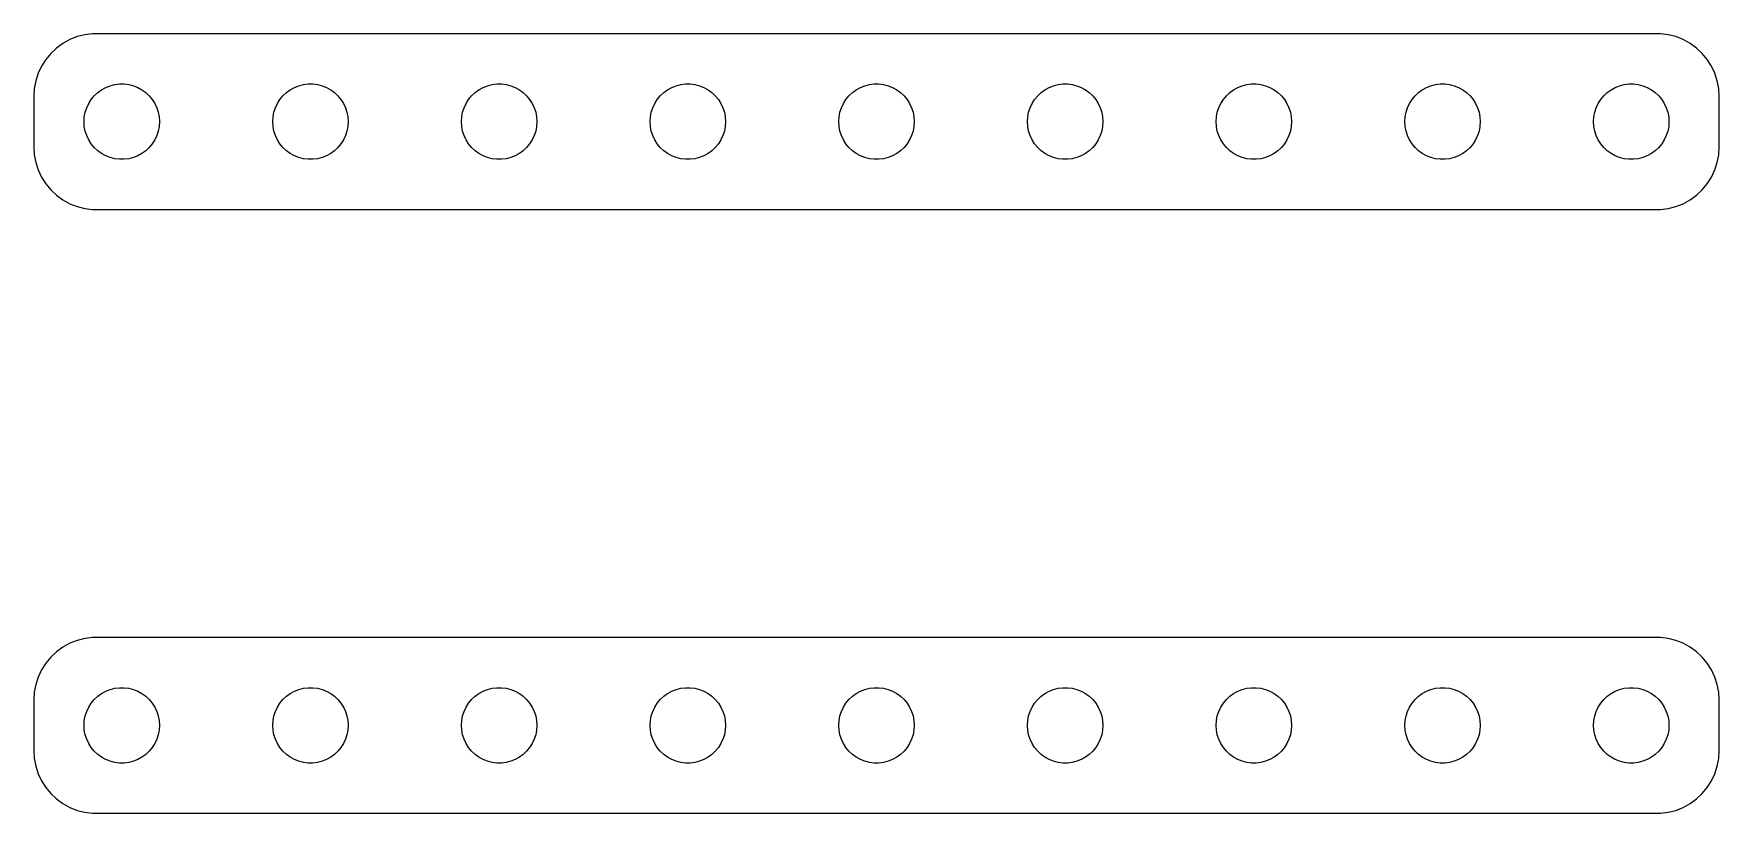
# Model space of a CAD drawing. Header units: metres. Extents: x -33.5 to 33.5, y 44.5 to 75.5.
import ezdxf

# ---------------------------------------------------------------- set-up
doc = ezdxf.new("R2010")
doc.units = ezdxf.units.M

msp = doc.modelspace()

# ---------------------------------------------------------------- linework, layer by layer
for p, q in [((-32.3396, 75.1108), (-32.5936, 74.9263)), ((-32.0644, 75.2621), (-32.3396, 75.1108)), ((-31.7725, 75.3776), (-32.0644, 75.2621)), ((-31.4684, 75.4557), (-31.7725, 75.3776)), ((-31.157, 75.4951), (-31.4684, 75.4557)), ((31.157, 75.4951), (-31.157, 75.4951)), ((31.4684, 75.4557), (31.157, 75.4951)), ((31.7725, 75.3776), (31.4684, 75.4557)), ((32.0644, 75.2621), (31.7725, 75.3776)), ((32.3396, 75.1108), (32.0644, 75.2621)), ((32.5936, 74.9263), (32.3396, 75.1108)), ((-33.0225, 74.4695), (-33.1908, 74.2044)), ((-32.8224, 74.7114), (-33.0225, 74.4695)), ((-32.5936, 74.9263), (-32.8224, 74.7114)), ((32.8224, 74.7114), (32.5936, 74.9263)), ((33.0225, 74.4695), (32.8224, 74.7114)), ((33.1908, 74.2044), (33.0225, 74.4695)), ((-33.3244, 73.9203), (-33.4214, 73.6217)), ((-33.1908, 74.2044), (-33.3244, 73.9203)), ((33.3244, 73.9203), (33.1908, 74.2044)), ((33.4214, 73.6217), (33.3244, 73.9203)), ((-33.4803, 73.3133), (-33.5, 73)), ((-33.4214, 73.6217), (-33.4803, 73.3133)), ((-31.0934, 73.0268), (-30.9561, 73.1558)), ((-30.9561, 73.1558), (-30.8037, 73.2665)), ((-30.8037, 73.2665), (-30.6387, 73.3572)), ((-30.6387, 73.3572), (-30.4635, 73.4266)), ((-30.4635, 73.4266), (-30.2811, 73.4734)), ((-30.2811, 73.4734), (-30.0942, 73.497)), ((-30.0942, 73.497), (-29.9058, 73.497)), ((-29.9058, 73.497), (-29.7189, 73.4734)), ((-29.7189, 73.4734), (-29.5365, 73.4266)), ((-29.5365, 73.4266), (-29.3613, 73.3572)), ((-29.3613, 73.3572), (-29.1963, 73.2665)), ((-29.1963, 73.2665), (-29.0439, 73.1558)), ((-29.0439, 73.1558), (-28.9065, 73.0268)), ((-23.5934, 73.0268), (-23.4561, 73.1558)), ((-23.4561, 73.1558), (-23.3037, 73.2665)), ((-23.3037, 73.2665), (-23.1387, 73.3572)), ((-23.1387, 73.3572), (-22.9635, 73.4266)), ((-22.9635, 73.4266), (-22.7811, 73.4734)), ((-22.7811, 73.4734), (-22.5942, 73.497)), ((-22.5942, 73.497), (-22.4058, 73.497)), ((-22.4058, 73.497), (-22.2189, 73.4734)), ((-22.2189, 73.4734), (-22.0365, 73.4266)), ((-22.0365, 73.4266), (-21.8613, 73.3572)), ((-21.8613, 73.3572), (-21.6963, 73.2665)), ((-21.6963, 73.2665), (-21.5439, 73.1558)), ((-21.5439, 73.1558), (-21.4065, 73.0268)), ((-16.0934, 73.0268), (-15.9561, 73.1558)), ((-15.9561, 73.1558), (-15.8037, 73.2665)), ((-15.8037, 73.2665), (-15.6387, 73.3572)), ((-15.6387, 73.3572), (-15.4635, 73.4266)), ((-15.4635, 73.4266), (-15.2811, 73.4734)), ((-15.2811, 73.4734), (-15.0942, 73.497)), ((-15.0942, 73.497), (-14.9058, 73.497)), ((-14.9058, 73.497), (-14.7189, 73.4734)), ((-14.7189, 73.4734), (-14.5365, 73.4266)), ((-14.5365, 73.4266), (-14.3613, 73.3572)), ((-14.3613, 73.3572), (-14.1963, 73.2665)), ((-14.1963, 73.2665), (-14.0439, 73.1558)), ((-14.0439, 73.1558), (-13.9065, 73.0268)), ((-8.59344, 73.0268), (-8.45613, 73.1558)), ((-8.45613, 73.1558), (-8.30373, 73.2665)), ((-8.30373, 73.2665), (-8.13866, 73.3572)), ((-8.13866, 73.3572), (-7.96352, 73.4266)), ((-7.96352, 73.4266), (-7.78107, 73.4734)), ((-7.78107, 73.4734), (-7.59418, 73.497)), ((-7.59418, 73.497), (-7.40581, 73.497)), ((-7.40581, 73.497), (-7.21892, 73.4734)), ((-7.21892, 73.4734), (-7.03647, 73.4266)), ((-7.03647, 73.4266), (-6.86133, 73.3572)), ((-6.86133, 73.3572), (-6.69626, 73.2665)), ((-6.69626, 73.2665), (-6.54385, 73.1558)), ((-6.54385, 73.1558), (-6.40654, 73.0268)), ((-1.09344, 73.0268), (-0.956131, 73.1558)), ((-0.956131, 73.1558), (-0.803726, 73.2665)), ((-0.803726, 73.2665), (-0.638657, 73.3572)), ((-0.638657, 73.3572), (-0.463516, 73.4266)), ((-0.463516, 73.4266), (-0.281067, 73.4734)), ((-0.281067, 73.4734), (-0.094177, 73.497)), ((-0.094177, 73.497), (0.094177, 73.497)), ((0.094177, 73.497), (0.281067, 73.4734)), ((0.281067, 73.4734), (0.463516, 73.4266)), ((0.463516, 73.4266), (0.638657, 73.3572)), ((0.638657, 73.3572), (0.803726, 73.2665)), ((0.803726, 73.2665), (0.956131, 73.1558)), ((0.956131, 73.1558), (1.09344, 73.0268)), ((6.40654, 73.0268), (6.54385, 73.1558)), ((6.54385, 73.1558), (6.69626, 73.2665)), ((6.69626, 73.2665), (6.86133, 73.3572)), ((6.86133, 73.3572), (7.03647, 73.4266)), ((7.03647, 73.4266), (7.21892, 73.4734)), ((7.21892, 73.4734), (7.40581, 73.497)), ((7.40581, 73.497), (7.59418, 73.497)), ((7.59418, 73.497), (7.78107, 73.4734)), ((7.78107, 73.4734), (7.96352, 73.4266)), ((7.96352, 73.4266), (8.13866, 73.3572)), ((8.13866, 73.3572), (8.30373, 73.2665)), ((8.30373, 73.2665), (8.45613, 73.1558)), ((8.45613, 73.1558), (8.59344, 73.0268)), ((13.9065, 73.0268), (14.0439, 73.1558)), ((14.0439, 73.1558), (14.1963, 73.2665)), ((14.1963, 73.2665), (14.3613, 73.3572)), ((14.3613, 73.3572), (14.5365, 73.4266)), ((14.5365, 73.4266), (14.7189, 73.4734)), ((14.7189, 73.4734), (14.9058, 73.497)), ((14.9058, 73.497), (15.0942, 73.497)), ((15.0942, 73.497), (15.2811, 73.4734)), ((15.2811, 73.4734), (15.4635, 73.4266)), ((15.4635, 73.4266), (15.6387, 73.3572)), ((15.6387, 73.3572), (15.8037, 73.2665)), ((15.8037, 73.2665), (15.9561, 73.1558)), ((15.9561, 73.1558), (16.0934, 73.0268)), ((21.4065, 73.0268), (21.5439, 73.1558)), ((21.5439, 73.1558), (21.6963, 73.2665)), ((21.6963, 73.2665), (21.8613, 73.3572)), ((21.8613, 73.3572), (22.0365, 73.4266)), ((22.0365, 73.4266), (22.2189, 73.4734)), ((22.2189, 73.4734), (22.4058, 73.497)), ((22.4058, 73.497), (22.5942, 73.497)), ((22.5942, 73.497), (22.7811, 73.4734)), ((22.7811, 73.4734), (22.9635, 73.4266)), ((22.9635, 73.4266), (23.1387, 73.3572)), ((23.1387, 73.3572), (23.3037, 73.2665)), ((23.3037, 73.2665), (23.4561, 73.1558)), ((23.4561, 73.1558), (23.5934, 73.0268)), ((28.9065, 73.0268), (29.0439, 73.1558)), ((29.0439, 73.1558), (29.1963, 73.2665)), ((29.1963, 73.2665), (29.3613, 73.3572)), ((29.3613, 73.3572), (29.5365, 73.4266)), ((29.5365, 73.4266), (29.7189, 73.4734)), ((29.7189, 73.4734), (29.9058, 73.497)), ((29.9058, 73.497), (30.0942, 73.497)), ((30.0942, 73.497), (30.2811, 73.4734)), ((30.2811, 73.4734), (30.4635, 73.4266)), ((30.4635, 73.4266), (30.6387, 73.3572)), ((30.6387, 73.3572), (30.8037, 73.2665)), ((30.8037, 73.2665), (30.9561, 73.1558)), ((30.9561, 73.1558), (31.0934, 73.0268)), ((33.4803, 73.3133), (33.4214, 73.6217)), ((33.5, 73), (33.4803, 73.3133)), ((-33.5, 73), (-33.5, 71)), ((-31.4882, 72.188), (-31.4529, 72.373)), ((-31.4529, 72.373), (-31.3947, 72.5522)), ((-31.3947, 72.5522), (-31.3145, 72.7226)), ((-31.3145, 72.7226), (-31.2135, 72.8817)), ((-31.2135, 72.8817), (-31.0934, 73.0268)), ((-28.9065, 73.0268), (-28.7865, 72.8817)), ((-28.7865, 72.8817), (-28.6855, 72.7226)), ((-28.6855, 72.7226), (-28.6053, 72.5522)), ((-28.6053, 72.5522), (-28.5471, 72.373)), ((-28.5471, 72.373), (-28.5118, 72.188)), ((-23.9882, 72.188), (-23.9529, 72.373)), ((-23.9529, 72.373), (-23.8947, 72.5522)), ((-23.8947, 72.5522), (-23.8145, 72.7226)), ((-23.8145, 72.7226), (-23.7135, 72.8817)), ((-23.7135, 72.8817), (-23.5934, 73.0268)), ((-21.4065, 73.0268), (-21.2865, 72.8817)), ((-21.2865, 72.8817), (-21.1855, 72.7226)), ((-21.1855, 72.7226), (-21.1053, 72.5522)), ((-21.1053, 72.5522), (-21.0471, 72.373)), ((-21.0471, 72.373), (-21.0118, 72.188)), ((-16.4882, 72.188), (-16.4529, 72.373)), ((-16.4529, 72.373), (-16.3947, 72.5522)), ((-16.3947, 72.5522), (-16.3145, 72.7226)), ((-16.3145, 72.7226), (-16.2135, 72.8817)), ((-16.2135, 72.8817), (-16.0934, 73.0268)), ((-13.9065, 73.0268), (-13.7865, 72.8817)), ((-13.7865, 72.8817), (-13.6855, 72.7226)), ((-13.6855, 72.7226), (-13.6053, 72.5522)), ((-13.6053, 72.5522), (-13.5471, 72.373)), ((-13.5471, 72.373), (-13.5118, 72.188)), ((-8.98816, 72.188), (-8.95287, 72.373)), ((-8.95287, 72.373), (-8.89465, 72.5522)), ((-8.89465, 72.5522), (-8.81445, 72.7226)), ((-8.81445, 72.7226), (-8.71352, 72.8817)), ((-8.71352, 72.8817), (-8.59344, 73.0268)), ((-6.40654, 73.0268), (-6.28647, 72.8817)), ((-6.28647, 72.8817), (-6.18553, 72.7226)), ((-6.18553, 72.7226), (-6.10533, 72.5522)), ((-6.10533, 72.5522), (-6.04712, 72.373)), ((-6.04712, 72.373), (-6.01183, 72.188)), ((-1.48816, 72.188), (-1.45287, 72.373)), ((-1.45287, 72.373), (-1.39465, 72.5522)), ((-1.39465, 72.5522), (-1.31445, 72.7226)), ((-1.31445, 72.7226), (-1.21352, 72.8817)), ((-1.21352, 72.8817), (-1.09344, 73.0268)), ((1.09344, 73.0268), (1.21352, 72.8817)), ((1.21352, 72.8817), (1.31445, 72.7226)), ((1.31445, 72.7226), (1.39465, 72.5522)), ((1.39465, 72.5522), (1.45287, 72.373)), ((1.45287, 72.373), (1.48816, 72.188)), ((6.01183, 72.188), (6.04712, 72.373)), ((6.04712, 72.373), (6.10533, 72.5522)), ((6.10533, 72.5522), (6.18553, 72.7226)), ((6.18553, 72.7226), (6.28647, 72.8817)), ((6.28647, 72.8817), (6.40654, 73.0268)), ((8.59344, 73.0268), (8.71352, 72.8817)), ((8.71352, 72.8817), (8.81445, 72.7226)), ((8.81445, 72.7226), (8.89465, 72.5522)), ((8.89465, 72.5522), (8.95287, 72.373)), ((8.95287, 72.373), (8.98816, 72.188)), ((13.5118, 72.188), (13.5471, 72.373)), ((13.5471, 72.373), (13.6053, 72.5522)), ((13.6053, 72.5522), (13.6855, 72.7226)), ((13.6855, 72.7226), (13.7865, 72.8817)), ((13.7865, 72.8817), (13.9065, 73.0268)), ((16.0934, 73.0268), (16.2135, 72.8817)), ((16.2135, 72.8817), (16.3145, 72.7226)), ((16.3145, 72.7226), (16.3947, 72.5522)), ((16.3947, 72.5522), (16.4529, 72.373)), ((16.4529, 72.373), (16.4882, 72.188)), ((21.0118, 72.188), (21.0471, 72.373)), ((21.0471, 72.373), (21.1053, 72.5522)), ((21.1053, 72.5522), (21.1855, 72.7226)), ((21.1855, 72.7226), (21.2865, 72.8817)), ((21.2865, 72.8817), (21.4065, 73.0268)), ((23.5934, 73.0268), (23.7135, 72.8817)), ((23.7135, 72.8817), (23.8145, 72.7226)), ((23.8145, 72.7226), (23.8947, 72.5522)), ((23.8947, 72.5522), (23.9529, 72.373)), ((23.9529, 72.373), (23.9882, 72.188)), ((28.5118, 72.188), (28.5471, 72.373)), ((28.5471, 72.373), (28.6053, 72.5522)), ((28.6053, 72.5522), (28.6855, 72.7226)), ((28.6855, 72.7226), (28.7865, 72.8817)), ((28.7865, 72.8817), (28.9065, 73.0268)), ((31.0934, 73.0268), (31.2135, 72.8817)), ((31.2135, 72.8817), (31.3145, 72.7226)), ((31.3145, 72.7226), (31.3947, 72.5522)), ((31.3947, 72.5522), (31.4529, 72.373)), ((31.4529, 72.373), (31.4882, 72.188)), ((33.5, 71), (33.5, 73)), ((-31.5, 72), (-31.4882, 72.188)), ((-31.4882, 71.812), (-31.5, 72)), ((-31.4529, 71.627), (-31.4882, 71.812)), ((-28.5118, 71.812), (-28.5471, 71.627)), ((-28.5118, 72.188), (-28.5, 72)), ((-28.5, 72), (-28.5118, 71.812)), ((-24, 72), (-23.9882, 72.188)), ((-23.9882, 71.812), (-24, 72)), ((-23.9529, 71.627), (-23.9882, 71.812)), ((-21.0118, 71.812), (-21.0471, 71.627)), ((-21.0118, 72.188), (-21, 72)), ((-21, 72), (-21.0118, 71.812)), ((-16.5, 72), (-16.4882, 72.188)), ((-16.4882, 71.812), (-16.5, 72)), ((-16.4529, 71.627), (-16.4882, 71.812)), ((-13.5118, 71.812), (-13.5471, 71.627)), ((-13.5118, 72.188), (-13.5, 72)), ((-13.5, 72), (-13.5118, 71.812)), ((-9, 72), (-8.98816, 72.188)), ((-8.98816, 71.812), (-9, 72)), ((-8.95287, 71.627), (-8.98816, 71.812)), ((-6.01183, 71.812), (-6.04712, 71.627)), ((-6.01183, 72.188), (-6, 72)), ((-6, 72), (-6.01183, 71.812)), ((-1.5, 72), (-1.48816, 72.188)), ((-1.48816, 71.812), (-1.5, 72)), ((-1.45287, 71.627), (-1.48816, 71.812)), ((1.48816, 71.812), (1.45287, 71.627)), ((1.48816, 72.188), (1.5, 72)), ((1.5, 72), (1.48816, 71.812)), ((6, 72), (6.01183, 72.188)), ((6.01183, 71.812), (6, 72)), ((6.04712, 71.627), (6.01183, 71.812)), ((8.98816, 71.812), (8.95287, 71.627)), ((8.98816, 72.188), (9, 72)), ((9, 72), (8.98816, 71.812)), ((13.5, 72), (13.5118, 72.188)), ((13.5118, 71.812), (13.5, 72)), ((13.5471, 71.627), (13.5118, 71.812)), ((16.4882, 71.812), (16.4529, 71.627)), ((16.4882, 72.188), (16.5, 72)), ((16.5, 72), (16.4882, 71.812)), ((21, 72), (21.0118, 72.188)), ((21.0118, 71.812), (21, 72)), ((21.0471, 71.627), (21.0118, 71.812)), ((23.9882, 71.812), (23.9529, 71.627)), ((23.9882, 72.188), (24, 72)), ((24, 72), (23.9882, 71.812)), ((28.5, 72), (28.5118, 72.188)), ((28.5118, 71.812), (28.5, 72)), ((28.5471, 71.627), (28.5118, 71.812)), ((31.4882, 71.812), (31.4529, 71.627)), ((31.4882, 72.188), (31.5, 72)), ((31.5, 72), (31.4882, 71.812)), ((-31.3947, 71.4478), (-31.4529, 71.627)), ((-31.3145, 71.2774), (-31.3947, 71.4478)), ((-31.2135, 71.1183), (-31.3145, 71.2774)), ((-31.0934, 70.9732), (-31.2135, 71.1183)), ((-28.7865, 71.1183), (-28.9065, 70.9732)), ((-28.6855, 71.2774), (-28.7865, 71.1183)), ((-28.6053, 71.4478), (-28.6855, 71.2774)), ((-28.5471, 71.627), (-28.6053, 71.4478)), ((-23.8947, 71.4478), (-23.9529, 71.627)), ((-23.8145, 71.2774), (-23.8947, 71.4478)), ((-23.7135, 71.1183), (-23.8145, 71.2774)), ((-23.5934, 70.9732), (-23.7135, 71.1183)), ((-21.2865, 71.1183), (-21.4065, 70.9732)), ((-21.1855, 71.2774), (-21.2865, 71.1183)), ((-21.1053, 71.4478), (-21.1855, 71.2774)), ((-21.0471, 71.627), (-21.1053, 71.4478)), ((-16.3947, 71.4478), (-16.4529, 71.627)), ((-16.3145, 71.2774), (-16.3947, 71.4478)), ((-16.2135, 71.1183), (-16.3145, 71.2774)), ((-16.0934, 70.9732), (-16.2135, 71.1183)), ((-13.7865, 71.1183), (-13.9065, 70.9732)), ((-13.6855, 71.2774), (-13.7865, 71.1183)), ((-13.6053, 71.4478), (-13.6855, 71.2774)), ((-13.5471, 71.627), (-13.6053, 71.4478)), ((-8.89465, 71.4478), (-8.95287, 71.627)), ((-8.81445, 71.2774), (-8.89465, 71.4478)), ((-8.71352, 71.1183), (-8.81445, 71.2774)), ((-8.59344, 70.9732), (-8.71352, 71.1183)), ((-6.28647, 71.1183), (-6.40654, 70.9732)), ((-6.18553, 71.2774), (-6.28647, 71.1183)), ((-6.10533, 71.4478), (-6.18553, 71.2774)), ((-6.04712, 71.627), (-6.10533, 71.4478)), ((-1.39465, 71.4478), (-1.45287, 71.627)), ((-1.31445, 71.2774), (-1.39465, 71.4478)), ((-1.21352, 71.1183), (-1.31445, 71.2774)), ((-1.09344, 70.9732), (-1.21352, 71.1183)), ((1.21352, 71.1183), (1.09344, 70.9732)), ((1.31445, 71.2774), (1.21352, 71.1183)), ((1.39465, 71.4478), (1.31445, 71.2774)), ((1.45287, 71.627), (1.39465, 71.4478)), ((6.10533, 71.4478), (6.04712, 71.627)), ((6.18553, 71.2774), (6.10533, 71.4478)), ((6.28647, 71.1183), (6.18553, 71.2774)), ((6.40654, 70.9732), (6.28647, 71.1183)), ((8.71352, 71.1183), (8.59344, 70.9732)), ((8.81445, 71.2774), (8.71352, 71.1183)), ((8.89465, 71.4478), (8.81445, 71.2774)), ((8.95287, 71.627), (8.89465, 71.4478)), ((13.6053, 71.4478), (13.5471, 71.627)), ((13.6855, 71.2774), (13.6053, 71.4478)), ((13.7865, 71.1183), (13.6855, 71.2774)), ((13.9065, 70.9732), (13.7865, 71.1183)), ((16.2135, 71.1183), (16.0934, 70.9732)), ((16.3145, 71.2774), (16.2135, 71.1183)), ((16.3947, 71.4478), (16.3145, 71.2774)), ((16.4529, 71.627), (16.3947, 71.4478)), ((21.1053, 71.4478), (21.0471, 71.627)), ((21.1855, 71.2774), (21.1053, 71.4478)), ((21.2865, 71.1183), (21.1855, 71.2774)), ((21.4065, 70.9732), (21.2865, 71.1183)), ((23.7135, 71.1183), (23.5934, 70.9732)), ((23.8145, 71.2774), (23.7135, 71.1183)), ((23.8947, 71.4478), (23.8145, 71.2774)), ((23.9529, 71.627), (23.8947, 71.4478)), ((28.6053, 71.4478), (28.5471, 71.627)), ((28.6855, 71.2774), (28.6053, 71.4478)), ((28.7865, 71.1183), (28.6855, 71.2774)), ((28.9065, 70.9732), (28.7865, 71.1183)), ((31.2135, 71.1183), (31.0934, 70.9732)), ((31.3145, 71.2774), (31.2135, 71.1183)), ((31.3947, 71.4478), (31.3145, 71.2774)), ((31.4529, 71.627), (31.3947, 71.4478)), ((-33.5, 71), (-33.4803, 70.6867)), ((-33.4803, 70.6867), (-33.4214, 70.3783)), ((-33.4214, 70.3783), (-33.3244, 70.0797)), ((-30.9561, 70.8442), (-31.0934, 70.9732)), ((-30.8037, 70.7335), (-30.9561, 70.8442)), ((-30.6387, 70.6428), (-30.8037, 70.7335)), ((-30.4635, 70.5734), (-30.6387, 70.6428)), ((-30.2811, 70.5266), (-30.4635, 70.5734)), ((-30.0942, 70.503), (-30.2811, 70.5266)), ((-29.9058, 70.503), (-30.0942, 70.503)), ((-29.7189, 70.5266), (-29.9058, 70.503)), ((-29.5365, 70.5734), (-29.7189, 70.5266)), ((-29.3613, 70.6428), (-29.5365, 70.5734)), ((-29.1963, 70.7335), (-29.3613, 70.6428)), ((-29.0439, 70.8442), (-29.1963, 70.7335)), ((-28.9065, 70.9732), (-29.0439, 70.8442)), ((-23.4561, 70.8442), (-23.5934, 70.9732)), ((-23.3037, 70.7335), (-23.4561, 70.8442)), ((-23.1387, 70.6428), (-23.3037, 70.7335)), ((-22.9635, 70.5734), (-23.1387, 70.6428)), ((-22.7811, 70.5266), (-22.9635, 70.5734)), ((-22.5942, 70.503), (-22.7811, 70.5266)), ((-22.4058, 70.503), (-22.5942, 70.503)), ((-22.2189, 70.5266), (-22.4058, 70.503)), ((-22.0365, 70.5734), (-22.2189, 70.5266)), ((-21.8613, 70.6428), (-22.0365, 70.5734)), ((-21.6963, 70.7335), (-21.8613, 70.6428)), ((-21.5439, 70.8442), (-21.6963, 70.7335)), ((-21.4065, 70.9732), (-21.5439, 70.8442)), ((-15.9561, 70.8442), (-16.0934, 70.9732)), ((-15.8037, 70.7335), (-15.9561, 70.8442)), ((-15.6387, 70.6428), (-15.8037, 70.7335)), ((-15.4635, 70.5734), (-15.6387, 70.6428)), ((-15.2811, 70.5266), (-15.4635, 70.5734)), ((-15.0942, 70.503), (-15.2811, 70.5266)), ((-14.9058, 70.503), (-15.0942, 70.503)), ((-14.7189, 70.5266), (-14.9058, 70.503)), ((-14.5365, 70.5734), (-14.7189, 70.5266)), ((-14.3613, 70.6428), (-14.5365, 70.5734)), ((-14.1963, 70.7335), (-14.3613, 70.6428)), ((-14.0439, 70.8442), (-14.1963, 70.7335)), ((-13.9065, 70.9732), (-14.0439, 70.8442)), ((-8.45613, 70.8442), (-8.59344, 70.9732)), ((-8.30373, 70.7335), (-8.45613, 70.8442)), ((-8.13866, 70.6428), (-8.30373, 70.7335)), ((-7.96352, 70.5734), (-8.13866, 70.6428)), ((-7.78107, 70.5266), (-7.96352, 70.5734)), ((-7.59418, 70.503), (-7.78107, 70.5266)), ((-7.40581, 70.503), (-7.59418, 70.503)), ((-7.21892, 70.5266), (-7.40581, 70.503)), ((-7.03647, 70.5734), (-7.21892, 70.5266)), ((-6.86133, 70.6428), (-7.03647, 70.5734)), ((-6.69626, 70.7335), (-6.86133, 70.6428)), ((-6.54385, 70.8442), (-6.69626, 70.7335)), ((-6.40654, 70.9732), (-6.54385, 70.8442)), ((-0.956131, 70.8442), (-1.09344, 70.9732)), ((-0.803726, 70.7335), (-0.956131, 70.8442)), ((-0.638657, 70.6428), (-0.803726, 70.7335)), ((-0.463516, 70.5734), (-0.638657, 70.6428)), ((-0.281067, 70.5266), (-0.463516, 70.5734)), ((-0.094177, 70.503), (-0.281067, 70.5266)), ((0.094177, 70.503), (-0.094177, 70.503)), ((0.281067, 70.5266), (0.094177, 70.503)), ((0.463516, 70.5734), (0.281067, 70.5266)), ((0.638657, 70.6428), (0.463516, 70.5734)), ((0.803726, 70.7335), (0.638657, 70.6428)), ((0.956131, 70.8442), (0.803726, 70.7335)), ((1.09344, 70.9732), (0.956131, 70.8442)), ((6.54385, 70.8442), (6.40654, 70.9732)), ((6.69626, 70.7335), (6.54385, 70.8442)), ((6.86133, 70.6428), (6.69626, 70.7335)), ((7.03647, 70.5734), (6.86133, 70.6428)), ((7.21892, 70.5266), (7.03647, 70.5734)), ((7.40581, 70.503), (7.21892, 70.5266)), ((7.59418, 70.503), (7.40581, 70.503)), ((7.78107, 70.5266), (7.59418, 70.503)), ((7.96352, 70.5734), (7.78107, 70.5266)), ((8.13866, 70.6428), (7.96352, 70.5734)), ((8.30373, 70.7335), (8.13866, 70.6428)), ((8.45613, 70.8442), (8.30373, 70.7335)), ((8.59344, 70.9732), (8.45613, 70.8442)), ((14.0439, 70.8442), (13.9065, 70.9732)), ((14.1963, 70.7335), (14.0439, 70.8442)), ((14.3613, 70.6428), (14.1963, 70.7335)), ((14.5365, 70.5734), (14.3613, 70.6428)), ((14.7189, 70.5266), (14.5365, 70.5734)), ((14.9058, 70.503), (14.7189, 70.5266)), ((15.0942, 70.503), (14.9058, 70.503)), ((15.2811, 70.5266), (15.0942, 70.503)), ((15.4635, 70.5734), (15.2811, 70.5266)), ((15.6387, 70.6428), (15.4635, 70.5734)), ((15.8037, 70.7335), (15.6387, 70.6428)), ((15.9561, 70.8442), (15.8037, 70.7335)), ((16.0934, 70.9732), (15.9561, 70.8442)), ((21.5439, 70.8442), (21.4065, 70.9732)), ((21.6963, 70.7335), (21.5439, 70.8442)), ((21.8613, 70.6428), (21.6963, 70.7335)), ((22.0365, 70.5734), (21.8613, 70.6428)), ((22.2189, 70.5266), (22.0365, 70.5734)), ((22.4058, 70.503), (22.2189, 70.5266)), ((22.5942, 70.503), (22.4058, 70.503)), ((22.7811, 70.5266), (22.5942, 70.503)), ((22.9635, 70.5734), (22.7811, 70.5266)), ((23.1387, 70.6428), (22.9635, 70.5734)), ((23.3037, 70.7335), (23.1387, 70.6428)), ((23.4561, 70.8442), (23.3037, 70.7335)), ((23.5934, 70.9732), (23.4561, 70.8442)), ((29.0439, 70.8442), (28.9065, 70.9732)), ((29.1963, 70.7335), (29.0439, 70.8442)), ((29.3613, 70.6428), (29.1963, 70.7335)), ((29.5365, 70.5734), (29.3613, 70.6428)), ((29.7189, 70.5266), (29.5365, 70.5734)), ((29.9058, 70.503), (29.7189, 70.5266)), ((30.0942, 70.503), (29.9058, 70.503)), ((30.2811, 70.5266), (30.0942, 70.503)), ((30.4635, 70.5734), (30.2811, 70.5266)), ((30.6387, 70.6428), (30.4635, 70.5734)), ((30.8037, 70.7335), (30.6387, 70.6428)), ((30.9561, 70.8442), (30.8037, 70.7335)), ((31.0934, 70.9732), (30.9561, 70.8442)), ((33.3244, 70.0797), (33.4214, 70.3783)), ((33.4214, 70.3783), (33.4803, 70.6867)), ((33.4803, 70.6867), (33.5, 71)), ((-33.3244, 70.0797), (-33.1908, 69.7956)), ((-33.1908, 69.7956), (-33.0225, 69.5305)), ((33.0225, 69.5305), (33.1908, 69.7956)), ((33.1908, 69.7956), (33.3244, 70.0797)), ((-33.0225, 69.5305), (-32.8224, 69.2886)), ((-32.8224, 69.2886), (-32.5936, 69.0737)), ((-32.5936, 69.0737), (-32.3396, 68.8892)), ((32.3396, 68.8892), (32.5936, 69.0737)), ((32.5936, 69.0737), (32.8224, 69.2886)), ((32.8224, 69.2886), (33.0225, 69.5305)), ((-32.3396, 68.8892), (-32.0644, 68.7379)), ((-32.0644, 68.7379), (-31.7725, 68.6224)), ((-31.7725, 68.6224), (-31.4684, 68.5443)), ((-31.4684, 68.5443), (-31.157, 68.5049)), ((-31.157, 68.5049), (31.157, 68.5049)), ((31.157, 68.5049), (31.4684, 68.5443)), ((31.4684, 68.5443), (31.7725, 68.6224)), ((31.7725, 68.6224), (32.0644, 68.7379)), ((32.0644, 68.7379), (32.3396, 68.8892)), ((-32.5936, 50.9263), (-32.8224, 50.7114)), ((-32.3396, 51.1108), (-32.5936, 50.9263)), ((-32.0644, 51.2621), (-32.3396, 51.1108)), ((-31.7725, 51.3776), (-32.0644, 51.2621)), ((-31.4684, 51.4557), (-31.7725, 51.3776)), ((-31.157, 51.4951), (-31.4684, 51.4557)), ((31.157, 51.4951), (-31.157, 51.4951)), ((31.4684, 51.4557), (31.157, 51.4951)), ((31.7725, 51.3776), (31.4684, 51.4557)), ((32.0644, 51.2621), (31.7725, 51.3776)), ((32.3396, 51.1108), (32.0644, 51.2621)), ((32.5936, 50.9263), (32.3396, 51.1108)), ((32.8224, 50.7114), (32.5936, 50.9263)), ((-33.0225, 50.4695), (-33.1908, 50.2044)), ((-32.8224, 50.7114), (-33.0225, 50.4695)), ((33.0225, 50.4695), (32.8224, 50.7114)), ((33.1908, 50.2044), (33.0225, 50.4695)), ((-33.4214, 49.6217), (-33.4803, 49.3133)), ((-33.3244, 49.9203), (-33.4214, 49.6217)), ((-33.1908, 50.2044), (-33.3244, 49.9203)), ((33.3244, 49.9203), (33.1908, 50.2044)), ((33.4214, 49.6217), (33.3244, 49.9203)), ((33.4803, 49.3133), (33.4214, 49.6217)), ((-33.4803, 49.3133), (-33.5, 49)), ((-33.5, 49), (-33.5, 47)), ((-31.2135, 48.8817), (-31.0934, 49.0268)), ((-31.0934, 49.0268), (-30.9561, 49.1558)), ((-30.9561, 49.1558), (-30.8037, 49.2665)), ((-30.8037, 49.2665), (-30.6387, 49.3572)), ((-30.6387, 49.3572), (-30.4635, 49.4266)), ((-30.4635, 49.4266), (-30.2811, 49.4734)), ((-30.2811, 49.4734), (-30.0942, 49.497)), ((-30.0942, 49.497), (-29.9058, 49.497)), ((-29.9058, 49.497), (-29.7189, 49.4734)), ((-29.7189, 49.4734), (-29.5365, 49.4266)), ((-29.5365, 49.4266), (-29.3613, 49.3572)), ((-29.3613, 49.3572), (-29.1963, 49.2665)), ((-29.1963, 49.2665), (-29.0439, 49.1558)), ((-29.0439, 49.1558), (-28.9065, 49.0268)), ((-28.9065, 49.0268), (-28.7865, 48.8817)), ((-23.7135, 48.8817), (-23.5934, 49.0268)), ((-23.5934, 49.0268), (-23.4561, 49.1558)), ((-23.4561, 49.1558), (-23.3037, 49.2665)), ((-23.3037, 49.2665), (-23.1387, 49.3572)), ((-23.1387, 49.3572), (-22.9635, 49.4266)), ((-22.9635, 49.4266), (-22.7811, 49.4734)), ((-22.7811, 49.4734), (-22.5942, 49.497)), ((-22.5942, 49.497), (-22.4058, 49.497)), ((-22.4058, 49.497), (-22.2189, 49.4734)), ((-22.2189, 49.4734), (-22.0365, 49.4266)), ((-22.0365, 49.4266), (-21.8613, 49.3572)), ((-21.8613, 49.3572), (-21.6963, 49.2665)), ((-21.6963, 49.2665), (-21.5439, 49.1558)), ((-21.5439, 49.1558), (-21.4065, 49.0268)), ((-21.4065, 49.0268), (-21.2865, 48.8817)), ((-16.2135, 48.8817), (-16.0934, 49.0268)), ((-16.0934, 49.0268), (-15.9561, 49.1558)), ((-15.9561, 49.1558), (-15.8037, 49.2665)), ((-15.8037, 49.2665), (-15.6387, 49.3572)), ((-15.6387, 49.3572), (-15.4635, 49.4266)), ((-15.4635, 49.4266), (-15.2811, 49.4734)), ((-15.2811, 49.4734), (-15.0942, 49.497)), ((-15.0942, 49.497), (-14.9058, 49.497)), ((-14.9058, 49.497), (-14.7189, 49.4734)), ((-14.7189, 49.4734), (-14.5365, 49.4266)), ((-14.5365, 49.4266), (-14.3613, 49.3572)), ((-14.3613, 49.3572), (-14.1963, 49.2665)), ((-14.1963, 49.2665), (-14.0439, 49.1558)), ((-14.0439, 49.1558), (-13.9065, 49.0268)), ((-13.9065, 49.0268), (-13.7865, 48.8817)), ((-8.71352, 48.8817), (-8.59344, 49.0268)), ((-8.59344, 49.0268), (-8.45613, 49.1558)), ((-8.45613, 49.1558), (-8.30373, 49.2665)), ((-8.30373, 49.2665), (-8.13866, 49.3572)), ((-8.13866, 49.3572), (-7.96352, 49.4266)), ((-7.96352, 49.4266), (-7.78107, 49.4734)), ((-7.78107, 49.4734), (-7.59418, 49.497)), ((-7.59418, 49.497), (-7.40581, 49.497)), ((-7.40581, 49.497), (-7.21892, 49.4734)), ((-7.21892, 49.4734), (-7.03647, 49.4266)), ((-7.03647, 49.4266), (-6.86133, 49.3572)), ((-6.86133, 49.3572), (-6.69626, 49.2665)), ((-6.69626, 49.2665), (-6.54385, 49.1558)), ((-6.54385, 49.1558), (-6.40654, 49.0268)), ((-6.40654, 49.0268), (-6.28647, 48.8817)), ((-1.21352, 48.8817), (-1.09344, 49.0268)), ((-1.09344, 49.0268), (-0.956131, 49.1558)), ((-0.956131, 49.1558), (-0.803726, 49.2665)), ((-0.803726, 49.2665), (-0.638657, 49.3572)), ((-0.638657, 49.3572), (-0.463516, 49.4266)), ((-0.463516, 49.4266), (-0.281067, 49.4734)), ((-0.281067, 49.4734), (-0.094177, 49.497)), ((-0.094177, 49.497), (0.094177, 49.497)), ((0.094177, 49.497), (0.281067, 49.4734)), ((0.281067, 49.4734), (0.463516, 49.4266)), ((0.463516, 49.4266), (0.638657, 49.3572)), ((0.638657, 49.3572), (0.803726, 49.2665)), ((0.803726, 49.2665), (0.956131, 49.1558)), ((0.956131, 49.1558), (1.09344, 49.0268)), ((1.09344, 49.0268), (1.21352, 48.8817)), ((6.28647, 48.8817), (6.40654, 49.0268)), ((6.40654, 49.0268), (6.54385, 49.1558)), ((6.54385, 49.1558), (6.69626, 49.2665)), ((6.69626, 49.2665), (6.86133, 49.3572)), ((6.86133, 49.3572), (7.03647, 49.4266)), ((7.03647, 49.4266), (7.21892, 49.4734)), ((7.21892, 49.4734), (7.40581, 49.497)), ((7.40581, 49.497), (7.59418, 49.497)), ((7.59418, 49.497), (7.78107, 49.4734)), ((7.78107, 49.4734), (7.96352, 49.4266)), ((7.96352, 49.4266), (8.13866, 49.3572)), ((8.13866, 49.3572), (8.30373, 49.2665)), ((8.30373, 49.2665), (8.45613, 49.1558)), ((8.45613, 49.1558), (8.59344, 49.0268)), ((8.59344, 49.0268), (8.71352, 48.8817)), ((13.7865, 48.8817), (13.9065, 49.0268)), ((13.9065, 49.0268), (14.0439, 49.1558)), ((14.0439, 49.1558), (14.1963, 49.2665)), ((14.1963, 49.2665), (14.3613, 49.3572)), ((14.3613, 49.3572), (14.5365, 49.4266)), ((14.5365, 49.4266), (14.7189, 49.4734)), ((14.7189, 49.4734), (14.9058, 49.497)), ((14.9058, 49.497), (15.0942, 49.497)), ((15.0942, 49.497), (15.2811, 49.4734)), ((15.2811, 49.4734), (15.4635, 49.4266)), ((15.4635, 49.4266), (15.6387, 49.3572)), ((15.6387, 49.3572), (15.8037, 49.2665)), ((15.8037, 49.2665), (15.9561, 49.1558)), ((15.9561, 49.1558), (16.0934, 49.0268)), ((16.0934, 49.0268), (16.2135, 48.8817)), ((21.2865, 48.8817), (21.4065, 49.0268)), ((21.4065, 49.0268), (21.5439, 49.1558)), ((21.5439, 49.1558), (21.6963, 49.2665)), ((21.6963, 49.2665), (21.8613, 49.3572)), ((21.8613, 49.3572), (22.0365, 49.4266)), ((22.0365, 49.4266), (22.2189, 49.4734)), ((22.2189, 49.4734), (22.4058, 49.497)), ((22.4058, 49.497), (22.5942, 49.497)), ((22.5942, 49.497), (22.7811, 49.4734)), ((22.7811, 49.4734), (22.9635, 49.4266)), ((22.9635, 49.4266), (23.1387, 49.3572)), ((23.1387, 49.3572), (23.3037, 49.2665)), ((23.3037, 49.2665), (23.4561, 49.1558)), ((23.4561, 49.1558), (23.5934, 49.0268)), ((23.5934, 49.0268), (23.7135, 48.8817)), ((28.7865, 48.8817), (28.9065, 49.0268)), ((28.9065, 49.0268), (29.0439, 49.1558)), ((29.0439, 49.1558), (29.1963, 49.2665)), ((29.1963, 49.2665), (29.3613, 49.3572)), ((29.3613, 49.3572), (29.5365, 49.4266)), ((29.5365, 49.4266), (29.7189, 49.4734)), ((29.7189, 49.4734), (29.9058, 49.497)), ((29.9058, 49.497), (30.0942, 49.497)), ((30.0942, 49.497), (30.2811, 49.4734)), ((30.2811, 49.4734), (30.4635, 49.4266)), ((30.4635, 49.4266), (30.6387, 49.3572)), ((30.6387, 49.3572), (30.8037, 49.2665)), ((30.8037, 49.2665), (30.9561, 49.1558)), ((30.9561, 49.1558), (31.0934, 49.0268)), ((31.0934, 49.0268), (31.2135, 48.8817)), ((33.5, 49), (33.4803, 49.3133)), ((33.5, 47), (33.5, 49)), ((-31.4882, 48.188), (-31.4529, 48.373)), ((-31.4529, 48.373), (-31.3947, 48.5522)), ((-31.3947, 48.5522), (-31.3145, 48.7226)), ((-31.3145, 48.7226), (-31.2135, 48.8817)), ((-28.7865, 48.8817), (-28.6855, 48.7226)), ((-28.6855, 48.7226), (-28.6053, 48.5522)), ((-28.6053, 48.5522), (-28.5471, 48.373)), ((-28.5471, 48.373), (-28.5118, 48.188)), ((-23.9882, 48.188), (-23.9529, 48.373)), ((-23.9529, 48.373), (-23.8947, 48.5522)), ((-23.8947, 48.5522), (-23.8145, 48.7226)), ((-23.8145, 48.7226), (-23.7135, 48.8817)), ((-21.2865, 48.8817), (-21.1855, 48.7226)), ((-21.1855, 48.7226), (-21.1053, 48.5522)), ((-21.1053, 48.5522), (-21.0471, 48.373)), ((-21.0471, 48.373), (-21.0118, 48.188)), ((-16.4882, 48.188), (-16.4529, 48.373)), ((-16.4529, 48.373), (-16.3947, 48.5522)), ((-16.3947, 48.5522), (-16.3145, 48.7226)), ((-16.3145, 48.7226), (-16.2135, 48.8817)), ((-13.7865, 48.8817), (-13.6855, 48.7226)), ((-13.6855, 48.7226), (-13.6053, 48.5522)), ((-13.6053, 48.5522), (-13.5471, 48.373)), ((-13.5471, 48.373), (-13.5118, 48.188)), ((-8.98816, 48.188), (-8.95287, 48.373)), ((-8.95287, 48.373), (-8.89465, 48.5522)), ((-8.89465, 48.5522), (-8.81445, 48.7226)), ((-8.81445, 48.7226), (-8.71352, 48.8817)), ((-6.28647, 48.8817), (-6.18553, 48.7226)), ((-6.18553, 48.7226), (-6.10533, 48.5522)), ((-6.10533, 48.5522), (-6.04712, 48.373)), ((-6.04712, 48.373), (-6.01183, 48.188)), ((-1.48816, 48.188), (-1.45287, 48.373)), ((-1.45287, 48.373), (-1.39465, 48.5522)), ((-1.39465, 48.5522), (-1.31445, 48.7226)), ((-1.31445, 48.7226), (-1.21352, 48.8817)), ((1.21352, 48.8817), (1.31445, 48.7226)), ((1.31445, 48.7226), (1.39465, 48.5522)), ((1.39465, 48.5522), (1.45287, 48.373)), ((1.45287, 48.373), (1.48816, 48.188)), ((6.01183, 48.188), (6.04712, 48.373)), ((6.04712, 48.373), (6.10533, 48.5522)), ((6.10533, 48.5522), (6.18553, 48.7226)), ((6.18553, 48.7226), (6.28647, 48.8817)), ((8.71352, 48.8817), (8.81445, 48.7226)), ((8.81445, 48.7226), (8.89465, 48.5522)), ((8.89465, 48.5522), (8.95287, 48.373)), ((8.95287, 48.373), (8.98816, 48.188)), ((13.5118, 48.188), (13.5471, 48.373)), ((13.5471, 48.373), (13.6053, 48.5522)), ((13.6053, 48.5522), (13.6855, 48.7226)), ((13.6855, 48.7226), (13.7865, 48.8817)), ((16.2135, 48.8817), (16.3145, 48.7226)), ((16.3145, 48.7226), (16.3947, 48.5522)), ((16.3947, 48.5522), (16.4529, 48.373)), ((16.4529, 48.373), (16.4882, 48.188)), ((21.0118, 48.188), (21.0471, 48.373)), ((21.0471, 48.373), (21.1053, 48.5522)), ((21.1053, 48.5522), (21.1855, 48.7226)), ((21.1855, 48.7226), (21.2865, 48.8817)), ((23.7135, 48.8817), (23.8145, 48.7226)), ((23.8145, 48.7226), (23.8947, 48.5522)), ((23.8947, 48.5522), (23.9529, 48.373)), ((23.9529, 48.373), (23.9882, 48.188)), ((28.5118, 48.188), (28.5471, 48.373)), ((28.5471, 48.373), (28.6053, 48.5522)), ((28.6053, 48.5522), (28.6855, 48.7226)), ((28.6855, 48.7226), (28.7865, 48.8817)), ((31.2135, 48.8817), (31.3145, 48.7226)), ((31.3145, 48.7226), (31.3947, 48.5522)), ((31.3947, 48.5522), (31.4529, 48.373)), ((31.4529, 48.373), (31.4882, 48.188)), ((-31.5, 48), (-31.4882, 48.188)), ((-31.4882, 47.812), (-31.5, 48)), ((-31.4529, 47.627), (-31.4882, 47.812)), ((-31.3947, 47.4478), (-31.4529, 47.627)), ((-28.5471, 47.627), (-28.6053, 47.4478)), ((-28.5118, 47.812), (-28.5471, 47.627)), ((-28.5118, 48.188), (-28.5, 48)), ((-28.5, 48), (-28.5118, 47.812)), ((-24, 48), (-23.9882, 48.188)), ((-23.9882, 47.812), (-24, 48)), ((-23.9529, 47.627), (-23.9882, 47.812)), ((-23.8947, 47.4478), (-23.9529, 47.627)), ((-21.0471, 47.627), (-21.1053, 47.4478)), ((-21.0118, 47.812), (-21.0471, 47.627)), ((-21.0118, 48.188), (-21, 48)), ((-21, 48), (-21.0118, 47.812)), ((-16.5, 48), (-16.4882, 48.188)), ((-16.4882, 47.812), (-16.5, 48)), ((-16.4529, 47.627), (-16.4882, 47.812)), ((-16.3947, 47.4478), (-16.4529, 47.627)), ((-13.5471, 47.627), (-13.6053, 47.4478)), ((-13.5118, 47.812), (-13.5471, 47.627)), ((-13.5118, 48.188), (-13.5, 48)), ((-13.5, 48), (-13.5118, 47.812)), ((-9, 48), (-8.98816, 48.188)), ((-8.98816, 47.812), (-9, 48)), ((-8.95287, 47.627), (-8.98816, 47.812)), ((-8.89465, 47.4478), (-8.95287, 47.627)), ((-6.04712, 47.627), (-6.10533, 47.4478)), ((-6.01183, 47.812), (-6.04712, 47.627)), ((-6.01183, 48.188), (-6, 48)), ((-6, 48), (-6.01183, 47.812)), ((-1.5, 48), (-1.48816, 48.188)), ((-1.48816, 47.812), (-1.5, 48)), ((-1.45287, 47.627), (-1.48816, 47.812)), ((-1.39465, 47.4478), (-1.45287, 47.627)), ((1.45287, 47.627), (1.39465, 47.4478)), ((1.48816, 47.812), (1.45287, 47.627)), ((1.48816, 48.188), (1.5, 48)), ((1.5, 48), (1.48816, 47.812)), ((6, 48), (6.01183, 48.188)), ((6.01183, 47.812), (6, 48)), ((6.04712, 47.627), (6.01183, 47.812)), ((6.10533, 47.4478), (6.04712, 47.627)), ((8.95287, 47.627), (8.89465, 47.4478)), ((8.98816, 47.812), (8.95287, 47.627)), ((8.98816, 48.188), (9, 48)), ((9, 48), (8.98816, 47.812)), ((13.5, 48), (13.5118, 48.188)), ((13.5118, 47.812), (13.5, 48)), ((13.5471, 47.627), (13.5118, 47.812)), ((13.6053, 47.4478), (13.5471, 47.627)), ((16.4529, 47.627), (16.3947, 47.4478)), ((16.4882, 47.812), (16.4529, 47.627)), ((16.4882, 48.188), (16.5, 48)), ((16.5, 48), (16.4882, 47.812)), ((21, 48), (21.0118, 48.188)), ((21.0118, 47.812), (21, 48)), ((21.0471, 47.627), (21.0118, 47.812)), ((21.1053, 47.4478), (21.0471, 47.627)), ((23.9529, 47.627), (23.8947, 47.4478)), ((23.9882, 47.812), (23.9529, 47.627)), ((23.9882, 48.188), (24, 48)), ((24, 48), (23.9882, 47.812)), ((28.5, 48), (28.5118, 48.188)), ((28.5118, 47.812), (28.5, 48)), ((28.5471, 47.627), (28.5118, 47.812)), ((28.6053, 47.4478), (28.5471, 47.627)), ((31.4529, 47.627), (31.3947, 47.4478)), ((31.4882, 47.812), (31.4529, 47.627)), ((31.4882, 48.188), (31.5, 48)), ((31.5, 48), (31.4882, 47.812)), ((-33.5, 47), (-33.4803, 46.6867)), ((-31.3145, 47.2774), (-31.3947, 47.4478)), ((-31.2135, 47.1183), (-31.3145, 47.2774)), ((-31.0934, 46.9732), (-31.2135, 47.1183)), ((-30.9561, 46.8442), (-31.0934, 46.9732)), ((-28.9065, 46.9732), (-29.0439, 46.8442)), ((-28.7865, 47.1183), (-28.9065, 46.9732)), ((-28.6855, 47.2774), (-28.7865, 47.1183)), ((-28.6053, 47.4478), (-28.6855, 47.2774)), ((-23.8145, 47.2774), (-23.8947, 47.4478)), ((-23.7135, 47.1183), (-23.8145, 47.2774)), ((-23.5934, 46.9732), (-23.7135, 47.1183)), ((-23.4561, 46.8442), (-23.5934, 46.9732)), ((-21.4065, 46.9732), (-21.5439, 46.8442)), ((-21.2865, 47.1183), (-21.4065, 46.9732)), ((-21.1855, 47.2774), (-21.2865, 47.1183)), ((-21.1053, 47.4478), (-21.1855, 47.2774)), ((-16.3145, 47.2774), (-16.3947, 47.4478)), ((-16.2135, 47.1183), (-16.3145, 47.2774)), ((-16.0934, 46.9732), (-16.2135, 47.1183)), ((-15.9561, 46.8442), (-16.0934, 46.9732)), ((-13.9065, 46.9732), (-14.0439, 46.8442)), ((-13.7865, 47.1183), (-13.9065, 46.9732)), ((-13.6855, 47.2774), (-13.7865, 47.1183)), ((-13.6053, 47.4478), (-13.6855, 47.2774)), ((-8.81445, 47.2774), (-8.89465, 47.4478)), ((-8.71352, 47.1183), (-8.81445, 47.2774)), ((-8.59344, 46.9732), (-8.71352, 47.1183)), ((-8.45613, 46.8442), (-8.59344, 46.9732)), ((-6.40654, 46.9732), (-6.54385, 46.8442)), ((-6.28647, 47.1183), (-6.40654, 46.9732)), ((-6.18553, 47.2774), (-6.28647, 47.1183)), ((-6.10533, 47.4478), (-6.18553, 47.2774)), ((-1.31445, 47.2774), (-1.39465, 47.4478)), ((-1.21352, 47.1183), (-1.31445, 47.2774)), ((-1.09344, 46.9732), (-1.21352, 47.1183)), ((-0.956131, 46.8442), (-1.09344, 46.9732)), ((1.09344, 46.9732), (0.956131, 46.8442)), ((1.21352, 47.1183), (1.09344, 46.9732)), ((1.31445, 47.2774), (1.21352, 47.1183)), ((1.39465, 47.4478), (1.31445, 47.2774)), ((6.18553, 47.2774), (6.10533, 47.4478)), ((6.28647, 47.1183), (6.18553, 47.2774)), ((6.40654, 46.9732), (6.28647, 47.1183)), ((6.54385, 46.8442), (6.40654, 46.9732)), ((8.59344, 46.9732), (8.45613, 46.8442)), ((8.71352, 47.1183), (8.59344, 46.9732)), ((8.81445, 47.2774), (8.71352, 47.1183)), ((8.89465, 47.4478), (8.81445, 47.2774)), ((13.6855, 47.2774), (13.6053, 47.4478)), ((13.7865, 47.1183), (13.6855, 47.2774)), ((13.9065, 46.9732), (13.7865, 47.1183)), ((14.0439, 46.8442), (13.9065, 46.9732)), ((16.0934, 46.9732), (15.9561, 46.8442)), ((16.2135, 47.1183), (16.0934, 46.9732)), ((16.3145, 47.2774), (16.2135, 47.1183)), ((16.3947, 47.4478), (16.3145, 47.2774)), ((21.1855, 47.2774), (21.1053, 47.4478)), ((21.2865, 47.1183), (21.1855, 47.2774)), ((21.4065, 46.9732), (21.2865, 47.1183)), ((21.5439, 46.8442), (21.4065, 46.9732)), ((23.5934, 46.9732), (23.4561, 46.8442)), ((23.7135, 47.1183), (23.5934, 46.9732)), ((23.8145, 47.2774), (23.7135, 47.1183)), ((23.8947, 47.4478), (23.8145, 47.2774)), ((28.6855, 47.2774), (28.6053, 47.4478)), ((28.7865, 47.1183), (28.6855, 47.2774)), ((28.9065, 46.9732), (28.7865, 47.1183)), ((29.0439, 46.8442), (28.9065, 46.9732)), ((31.0934, 46.9732), (30.9561, 46.8442)), ((31.2135, 47.1183), (31.0934, 46.9732)), ((31.3145, 47.2774), (31.2135, 47.1183)), ((31.3947, 47.4478), (31.3145, 47.2774)), ((33.4803, 46.6867), (33.5, 47)), ((-33.4803, 46.6867), (-33.4214, 46.3783)), ((-33.4214, 46.3783), (-33.3244, 46.0797)), ((-30.8037, 46.7335), (-30.9561, 46.8442)), ((-30.6387, 46.6428), (-30.8037, 46.7335)), ((-30.4635, 46.5734), (-30.6387, 46.6428)), ((-30.2811, 46.5266), (-30.4635, 46.5734)), ((-30.0942, 46.503), (-30.2811, 46.5266)), ((-29.9058, 46.503), (-30.0942, 46.503)), ((-29.7189, 46.5266), (-29.9058, 46.503)), ((-29.5365, 46.5734), (-29.7189, 46.5266)), ((-29.3613, 46.6428), (-29.5365, 46.5734)), ((-29.1963, 46.7335), (-29.3613, 46.6428)), ((-29.0439, 46.8442), (-29.1963, 46.7335)), ((-23.3037, 46.7335), (-23.4561, 46.8442)), ((-23.1387, 46.6428), (-23.3037, 46.7335)), ((-22.9635, 46.5734), (-23.1387, 46.6428)), ((-22.7811, 46.5266), (-22.9635, 46.5734)), ((-22.5942, 46.503), (-22.7811, 46.5266)), ((-22.4058, 46.503), (-22.5942, 46.503)), ((-22.2189, 46.5266), (-22.4058, 46.503)), ((-22.0365, 46.5734), (-22.2189, 46.5266)), ((-21.8613, 46.6428), (-22.0365, 46.5734)), ((-21.6963, 46.7335), (-21.8613, 46.6428)), ((-21.5439, 46.8442), (-21.6963, 46.7335)), ((-15.8037, 46.7335), (-15.9561, 46.8442)), ((-15.6387, 46.6428), (-15.8037, 46.7335)), ((-15.4635, 46.5734), (-15.6387, 46.6428)), ((-15.2811, 46.5266), (-15.4635, 46.5734)), ((-15.0942, 46.503), (-15.2811, 46.5266)), ((-14.9058, 46.503), (-15.0942, 46.503)), ((-14.7189, 46.5266), (-14.9058, 46.503)), ((-14.5365, 46.5734), (-14.7189, 46.5266)), ((-14.3613, 46.6428), (-14.5365, 46.5734)), ((-14.1963, 46.7335), (-14.3613, 46.6428)), ((-14.0439, 46.8442), (-14.1963, 46.7335)), ((-8.30373, 46.7335), (-8.45613, 46.8442)), ((-8.13866, 46.6428), (-8.30373, 46.7335)), ((-7.96352, 46.5734), (-8.13866, 46.6428)), ((-7.78107, 46.5266), (-7.96352, 46.5734)), ((-7.59418, 46.503), (-7.78107, 46.5266)), ((-7.40581, 46.503), (-7.59418, 46.503)), ((-7.21892, 46.5266), (-7.40581, 46.503)), ((-7.03647, 46.5734), (-7.21892, 46.5266)), ((-6.86133, 46.6428), (-7.03647, 46.5734)), ((-6.69626, 46.7335), (-6.86133, 46.6428)), ((-6.54385, 46.8442), (-6.69626, 46.7335)), ((-0.803726, 46.7335), (-0.956131, 46.8442)), ((-0.638657, 46.6428), (-0.803726, 46.7335)), ((-0.463516, 46.5734), (-0.638657, 46.6428)), ((-0.281067, 46.5266), (-0.463516, 46.5734)), ((-0.094177, 46.503), (-0.281067, 46.5266)), ((0.094177, 46.503), (-0.094177, 46.503)), ((0.281067, 46.5266), (0.094177, 46.503)), ((0.463516, 46.5734), (0.281067, 46.5266)), ((0.638657, 46.6428), (0.463516, 46.5734)), ((0.803726, 46.7335), (0.638657, 46.6428)), ((0.956131, 46.8442), (0.803726, 46.7335)), ((6.69626, 46.7335), (6.54385, 46.8442)), ((6.86133, 46.6428), (6.69626, 46.7335)), ((7.03647, 46.5734), (6.86133, 46.6428)), ((7.21892, 46.5266), (7.03647, 46.5734)), ((7.40581, 46.503), (7.21892, 46.5266)), ((7.59418, 46.503), (7.40581, 46.503)), ((7.78107, 46.5266), (7.59418, 46.503)), ((7.96352, 46.5734), (7.78107, 46.5266)), ((8.13866, 46.6428), (7.96352, 46.5734)), ((8.30373, 46.7335), (8.13866, 46.6428)), ((8.45613, 46.8442), (8.30373, 46.7335)), ((14.1963, 46.7335), (14.0439, 46.8442)), ((14.3613, 46.6428), (14.1963, 46.7335)), ((14.5365, 46.5734), (14.3613, 46.6428)), ((14.7189, 46.5266), (14.5365, 46.5734)), ((14.9058, 46.503), (14.7189, 46.5266)), ((15.0942, 46.503), (14.9058, 46.503)), ((15.2811, 46.5266), (15.0942, 46.503)), ((15.4635, 46.5734), (15.2811, 46.5266)), ((15.6387, 46.6428), (15.4635, 46.5734)), ((15.8037, 46.7335), (15.6387, 46.6428)), ((15.9561, 46.8442), (15.8037, 46.7335)), ((21.6963, 46.7335), (21.5439, 46.8442)), ((21.8613, 46.6428), (21.6963, 46.7335)), ((22.0365, 46.5734), (21.8613, 46.6428)), ((22.2189, 46.5266), (22.0365, 46.5734)), ((22.4058, 46.503), (22.2189, 46.5266)), ((22.5942, 46.503), (22.4058, 46.503)), ((22.7811, 46.5266), (22.5942, 46.503)), ((22.9635, 46.5734), (22.7811, 46.5266)), ((23.1387, 46.6428), (22.9635, 46.5734)), ((23.3037, 46.7335), (23.1387, 46.6428)), ((23.4561, 46.8442), (23.3037, 46.7335)), ((29.1963, 46.7335), (29.0439, 46.8442)), ((29.3613, 46.6428), (29.1963, 46.7335)), ((29.5365, 46.5734), (29.3613, 46.6428)), ((29.7189, 46.5266), (29.5365, 46.5734)), ((29.9058, 46.503), (29.7189, 46.5266)), ((30.0942, 46.503), (29.9058, 46.503)), ((30.2811, 46.5266), (30.0942, 46.503)), ((30.4635, 46.5734), (30.2811, 46.5266)), ((30.6387, 46.6428), (30.4635, 46.5734)), ((30.8037, 46.7335), (30.6387, 46.6428)), ((30.9561, 46.8442), (30.8037, 46.7335)), ((33.3244, 46.0797), (33.4214, 46.3783)), ((33.4214, 46.3783), (33.4803, 46.6867)), ((-33.3244, 46.0797), (-33.1908, 45.7956)), ((-33.1908, 45.7956), (-33.0225, 45.5305)), ((33.0225, 45.5305), (33.1908, 45.7956)), ((33.1908, 45.7956), (33.3244, 46.0797)), ((-33.0225, 45.5305), (-32.8224, 45.2886)), ((-32.8224, 45.2886), (-32.5936, 45.0737)), ((-32.5936, 45.0737), (-32.3396, 44.8892)), ((32.3396, 44.8892), (32.5936, 45.0737)), ((32.5936, 45.0737), (32.8224, 45.2886)), ((32.8224, 45.2886), (33.0225, 45.5305)), ((-32.3396, 44.8892), (-32.0644, 44.7379)), ((-32.0644, 44.7379), (-31.7725, 44.6224)), ((-31.7725, 44.6224), (-31.4684, 44.5443)), ((-31.4684, 44.5443), (-31.157, 44.5049)), ((-31.157, 44.5049), (31.157, 44.5049)), ((31.157, 44.5049), (31.4684, 44.5443)), ((31.4684, 44.5443), (31.7725, 44.6224)), ((31.7725, 44.6224), (32.0644, 44.7379)), ((32.0644, 44.7379), (32.3396, 44.8892))]:
    msp.add_line(p, q)

doc.saveas('drawing.dxf')
